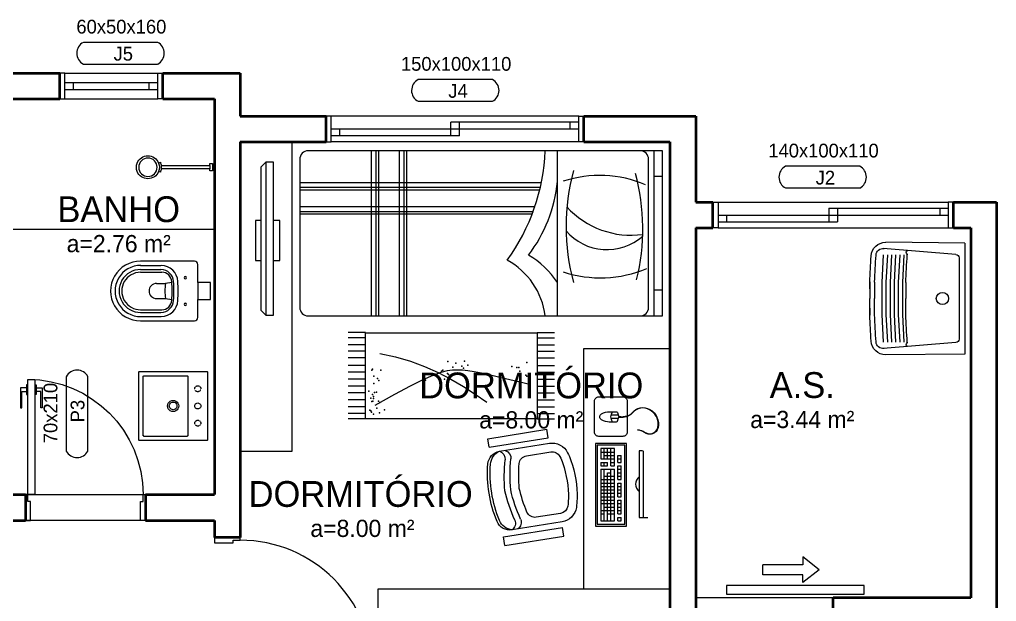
# Model space of a CAD drawing. Header units: millimetres. Extents: x 13204 to 24802, y 21209 to 40694.
# Drawn here: x 24203 to 24771, y 36939 to 37277 of the extents above; entities that cross this region are included whole.
import ezdxf
from ezdxf.enums import TextEntityAlignment as Align

# ---------------------------------------------------------------- set-up
doc = ezdxf.new("R2010")
doc.units = ezdxf.units.MM
doc.linetypes.add('CACHE', pattern=[0.24, 0.12, -0.12])
doc.linetypes.add('CONTINU', pattern=[0])
for name, color, linetype, lineweight in [('ESPECARQ', 2, 'Continuous', 20), ('ESQUADRIA', 2, 'Continuous', 20), ('Esquadrias', 2, 'Continuous', 20), ('Hachura', 8, 'Continuous', 0), ('Layout', 6, 'Continuous', 15), ('Louças', 150, 'Continuous', 15), ('MOBILIÁRIO', 6, 'Continuous', 13), ('Moveis', 6, 'Continuous', 13), ('Paredes', 1, 'Continuous', 40), ('PISO', 5, 'Continuous', 5), ('TEXTO', 4, 'Continuous', 5)]:
    doc.layers.add(name, color=color, linetype=linetype, lineweight=lineweight)
doc.styles.add('LANA', font='stylu.ttf')
doc.styles.add('REGUA60', font='cityb___.ttf', dxfattribs={"width": 1.4})

# ---------------------------------------------------------------- blocks, each defined once
blk = doc.blocks.new('7113117_p')
at = {"layer": 'Louças'}
blk.add_lwpolyline([(172.9, -144, 0.467984), (153.2, -124.3), (50, -124.3), (50, -50.4), (-50.4, -50.4), (-50.4, -124.3), (-153.6, -124.3, 0.441665), (-173.3, -144), (-173.3, -457.4, 1.008711), (172.9, -457.4)], format="xyb", close=True, dxfattribs=at)
at = {"layer": 'Louças', "linetype": 'CONTINU'}
blk.add_lwpolyline([(-50.4, -124.3), (50, -124.3)], dxfattribs=at)
at = {"layer": 'Louças', "color": 8, "linetype": 'CONTINU'}
for points in [[(-77.7, -190.6, 1), (-77.7, -204.4)], [(-77.7, -204.4, 1), (-77.7, -190.6)], [(77.7, -190.6, 1), (77.7, -204.4)], [(77.7, -204.4, 1), (77.7, -190.6)], [(-55.5, -240.3, 0.40075), (-148.8, -338.1)], [(-55, -265.2, 0.398103), (-124.8, -338.9)], [(-53.8, -275.4, 0.398153), (-109.4, -334.2)], [(55.1, -240.3, 0.027466), (-55.5, -240.3)], [(54.7, -265.2, 0.027933), (-55, -265.2)], [(53.4, -275.4, 0.02758), (-53.8, -275.4)], [(109, -334.2, 0.398153), (53.4, -275.4)], [(124.4, -338.9, 0.398024), (54.7, -265.2)], [(148.4, -338.1, 0.400736), (55.1, -240.3)], [(-43.9, -311.9, 0.088949), (43.5, -312)], [(-43.9, -364.6, 0.417873), (0, -408.2)], [(0, -408.2, 0.414762), (43.5, -364.6)], [(-148.8, -456.1, 1.005641), (148.4, -456.1)], [(-124.8, -457.4, 1.001107), (124.4, -457.1)], [(-109.4, -457.4, 1.001183), (109, -457.1)]]:
    blk.add_lwpolyline(points, format="xyb", dxfattribs=at)
for points in [[(-48.9, -275.2), (-43.9, -311.9)], [(43.5, -312), (48.5, -275.2)], [(-148.8, -458.5), (-148.8, -339)], [(-124.8, -457.4), (-124.8, -338.9)], [(-109.4, -457.4), (-109.4, -334.2)], [(-43.9, -364.6), (-43.9, -311.9)], [(43.5, -364.6), (43.5, -312)], [(109, -457.1), (109, -334.2)], [(124.4, -457.1), (124.4, -338.9)], [(148.4, -458.5), (148.4, -339)]]:
    blk.add_lwpolyline(points, dxfattribs=at)
blk = doc.blocks.new('Chu002')
at = {"layer": 'Louças'}
blk.add_line((-15, 23.1), (15, 23.1), dxfattribs=at)
blk.add_lwpolyline([(36.5, 657.1, 0.189243), (-36.5, 657.1, 0.681742), (-36.5, 470.9), (-43.2, 455.2, 0.063779), (-15, 447.8), (-15, 23.1), (-32, 23.1), (-32, 0), (32, 0), (32, 23.1), (15, 23.1), (15, 447.9, 0.063667), (43.1, 455.4), (36.5, 470.9, 0.681742)], format="xyb", close=True, dxfattribs=at)
blk.add_circle((0, 564), 80, dxfattribs=at)
for centre, radius, start, end in [((0, 564), 100, 248.5678, 291.4322), ((-0.3, 561.7), 114.8, 262.63886, 277.65289)]:
    blk.add_arc(centre, radius, start, end, dxfattribs=at)
blk = doc.blocks.new('7408317_p')
at = {"layer": 'Louças'}
blk.add_lwpolyline([(200, 198.7), (198.2, 200.5), (-198.3, 200.5), (-200, 198.7), (-200, -197.7), (-198.3, -199.5), (198.2, -199.5), (200, -197.7)], close=True, dxfattribs=at)
at = {"layer": 'Louças', "linetype": 'CACHE'}
for points in [[(-100, 161.5, 1.00004), (-100, 126.5)], [(-100, 126.5, 1.000058), (-100, 161.5)], [(100, 161.5, 1.000022), (100, 126.5)], [(100, 126.5, 1.000056), (100, 161.5)]]:
    blk.add_lwpolyline(points, format="xyb", dxfattribs=at)
at = {"layer": 'Louças', "linetype": 'CONTINU'}
for points in [[(0, 161.5, 1.00026), (0, 126.5)], [(0, 126.5, 1.000277), (0, 161.5)], [(-170.3, 87.5, 0.414587), (-175.3, 82.5)], [(175.4, 82.5, 0.414612), (170.4, 87.5)], [(0, 33, 1.000349), (0, -32)], [(0, 22.7, 1.000759), (0, -21.8)], [(0, -32, 1.000654), (0, 33)], [(0, -21.8, 1.000698), (0, 22.7)], [(-173.6, -173, -0.197042), (-175, -169.5)], [(-175, -169.5, 0.414578), (-170, -174.5)], [(170.6, -174.5, 0.413833), (175, -170.1)], [(-170, -174.5, -0.19704), (-173.6, -173)]]:
    blk.add_lwpolyline(points, format="xyb", dxfattribs=at)
for points in [[(-175, -169.5), (-175.3, 82.5)], [(-170.3, 87.5), (170.4, 87.5)], [(175, -170.1), (175.4, 82.5)], [(-170, -174.5), (170.6, -174.5)]]:
    blk.add_lwpolyline(points, dxfattribs=at)
blk = doc.blocks.new('T560655_t')
at = {"layer": 'Louças'}
for p, q in [((0, 322.5), (460.2, 326.7)), ((0, 322.5), (0, -322.5)), ((553.4, 96.5), (553.4, 0)), ((553.4, 56), (553.4, 96.5)), ((553.4, -96.4), (553.4, 0)), ((553.4, -56), (553.4, -96.4)), ((0, -322.5), (460.2, -326.7))]:
    blk.add_line(p, q, dxfattribs=at)
at = {"layer": 'Louças', "color": 8}
for p, q in [((53.2, 256.3), (475.7, 290.7)), ((34.5, 236.1), (34.5, -236.1)), ((343.9, 92.4), (343.9, 0)), ((525.2, 95.9), (525.2, 0)), ((343.9, -92.3), (343.9, 0)), ((525.2, -96.4), (525.2, 0)), ((53.2, -256.3), (475.7, -290.7))]:
    blk.add_line(p, q, dxfattribs=at)
for points in [[(353.3, -253.6), (361.7, -92.7), (361.7, 0), (361.7, 92.7), (353.3, 253.7)], [(377.3, -253.6), (385.7, -92.7), (385.7, 0), (385.7, 92.7), (377.3, 253.7)], [(401.3, -253.6), (409.7, -92.7), (409.7, 0), (409.7, 92.7), (401.3, 253.7)], [(425.3, -253.6), (433.7, -92.7), (433.7, 0), (433.7, 92.7), (425.3, 253.7)], [(449.3, -253.6), (457.7, -92.7), (457.7, 0), (457.7, 92.7), (449.3, 253.7)], [(473.3, -253.6), (481.7, -92.7), (481.7, 0), (481.7, 92.7), (473.3, 253.7)]]:
    blk.add_lwpolyline(points, dxfattribs=at)
at = {"layer": 'Louças'}
for centre, radius, start, end in [((461, 241.8), 84.9, 3.55, 90.5256), ((-5964.4, -156.8), 6522.7, 2.22556, 3.55002), ((-5964.4, 156.9), 6522.7, 356.44998, 357.77444), ((461, -241.8), 84.9, 269.4744, 356.45)]:
    blk.add_arc(centre, radius, start, end, dxfattribs=at)
at = {"layer": 'Louças', "color": 8}
for centre, radius, start, end in [((476.6, 250), 40.7, 3.6105, 98.0978), ((54.8, 236.1), 20.3, 94.6512, 180), ((330.5, 268.3), 11.6, 299.2802, 69.7798), ((340.2, 255.2), 4.97, 143.622, 196.6341), ((-5964.4, -156.8), 6313.2, 2.2622, 3.72935), ((-5964.4, -156.8), 6494.5, 2.23039, 3.61416), ((131, 0), 35.4, 0, 180), ((131, 0), 35.4, 180, 0), ((-5964.4, 156.9), 6313.2, 356.27065, 357.7378), ((-5964.4, 156.9), 6494.5, 356.38584, 357.77444), ((54.8, -236.1), 20.3, 180, 265.3488), ((330.5, -268.3), 11.6, 290.2202, 60.7198), ((340.2, -255.2), 4.97, 163.3659, 216.378), ((476.6, -250), 40.7, 261.9022, 356.3895)]:
    blk.add_arc(centre, radius, start, end, dxfattribs=at)
blk = doc.blocks.new('Setaxr01')
at = {"layer": 'PISO'}
for p, q in [((1962.5, 0), (1387.5, 450)), ((1387.5, 450), (1387.5, 175)), ((1387.5, 175), (0, 175)), ((0, 175), (0, -175)), ((1962.5, 0), (1387.5, -450)), ((1387.5, -175), (0, -175)), ((1387.5, -450), (1387.5, -175))]:
    blk.add_line(p, q, dxfattribs=at)
blk = doc.blocks.new('*U17', base_point=(47919.74, 3501.54))
at = {"layer": 'Esquadrias'}
for p, q in [((47782.74, 3501.54), (47779.74, 3501.54)), ((47782.74, 3486.54), (47782.74, 3501.54)), ((47916.74, 3501.54), (47919.74, 3501.54)), ((47916.74, 3486.54), (47916.74, 3501.54)), ((47916.74, 3498.04), (47847.24, 3498.04)), ((47847.24, 3490.04), (47847.24, 3498.04)), ((47852.24, 3490.04), (47852.24, 3498.04)), ((47911.74, 3494.04), (47911.74, 3498.04)), ((47916.74, 3494.04), (47782.74, 3494.04)), ((47852.24, 3490.04), (47782.74, 3490.04)), ((47787.74, 3490.04), (47787.74, 3494.04)), ((47779.74, 3486.54), (47782.74, 3486.54)), ((47919.74, 3486.54), (47916.74, 3486.54))]:
    blk.add_line(p, q, dxfattribs=at)
at = {"layer": 'Esquadrias', "color": 0}
for p, q in [((47916.74, 3501.54), (47782.74, 3501.54)), ((47916.74, 3486.54), (47782.74, 3486.54))]:
    blk.add_line(p, q, dxfattribs=at)
blk = doc.blocks.new('*U13', base_point=(47994.74, 3576.54))
at = {"layer": 'Esquadrias'}
for p, q in [((47847.74, 3576.54), (47844.74, 3576.54)), ((47847.74, 3561.54), (47847.74, 3576.54)), ((47991.74, 3576.54), (47994.74, 3576.54)), ((47991.74, 3561.54), (47991.74, 3576.54)), ((47991.74, 3573.04), (47917.24, 3573.04)), ((47917.24, 3565.04), (47917.24, 3573.04)), ((47922.24, 3565.04), (47922.24, 3573.04)), ((47986.74, 3569.04), (47986.74, 3573.04)), ((47991.74, 3569.04), (47847.74, 3569.04)), ((47922.24, 3565.04), (47847.74, 3565.04)), ((47852.74, 3565.04), (47852.74, 3569.04)), ((47844.74, 3561.54), (47847.74, 3561.54)), ((47994.74, 3561.54), (47991.74, 3561.54))]:
    blk.add_line(p, q, dxfattribs=at)
at = {"layer": 'Esquadrias', "color": 0}
for p, q in [((47991.74, 3576.54), (47847.74, 3576.54)), ((47991.74, 3561.54), (47847.74, 3561.54))]:
    blk.add_line(p, q, dxfattribs=at)
blk = doc.blocks.new('*U15', base_point=(48019.74, 3881.54))
at = {"layer": 'Esquadrias'}
for p, q in [((47962.74, 3881.54), (47959.74, 3881.54)), ((47962.74, 3866.54), (47962.74, 3881.54)), ((48016.74, 3881.54), (48019.74, 3881.54)), ((48016.74, 3866.54), (48016.74, 3881.54)), ((48016.74, 3876.04), (47962.74, 3876.04)), ((48016.74, 3872.04), (47962.74, 3872.04)), ((47967.74, 3872.04), (47967.74, 3876.04)), ((48011.74, 3872.04), (48011.74, 3876.04)), ((47959.74, 3866.54), (47962.74, 3866.54)), ((48019.74, 3866.54), (48016.74, 3866.54))]:
    blk.add_line(p, q, dxfattribs=at)
at = {"layer": 'Esquadrias', "color": 0}
for p, q in [((48016.74, 3881.54), (47962.74, 3881.54)), ((48016.74, 3866.54), (47962.74, 3866.54))]:
    blk.add_line(p, q, dxfattribs=at)
blk = doc.blocks.new('*U8', base_point=(47684.74, 3776.54))
at = {"layer": 'Esquadrias'}
for p, q in [((47678.49, 3848.54), (47674.99, 3848.54)), ((47674.99, 3848.54), (47674.99, 3837.04)), ((47679.24, 3850.29), (47678.49, 3850.29)), ((47678.49, 3850.29), (47678.49, 3844.79)), ((47683.24, 3853.54), (47679.24, 3853.54)), ((47679.24, 3853.54), (47679.24, 3776.54)), ((47683.24, 3776.54), (47683.24, 3853.54)), ((47683.24, 3850.29), (47683.99, 3850.29)), ((47683.99, 3850.29), (47683.99, 3844.79)), ((47683.99, 3848.54), (47687.49, 3848.54)), ((47687.49, 3848.54), (47687.49, 3837.04)), ((47675.74, 3837.04), (47675.74, 3846.54)), ((47675.74, 3846.54), (47678.49, 3846.54)), ((47678.49, 3844.79), (47679.24, 3844.79)), ((47683.99, 3844.79), (47683.24, 3844.79)), ((47686.74, 3846.54), (47683.99, 3846.54)), ((47686.74, 3837.04), (47686.74, 3846.54)), ((47674.99, 3837.04), (47675.74, 3837.04)), ((47687.49, 3837.04), (47686.74, 3837.04)), ((47606.24, 3776.54), (47604.74, 3776.54)), ((47606.24, 3772.54), (47606.24, 3776.54)), ((47679.24, 3776.54), (47683.24, 3776.54)), ((47683.24, 3776.54), (47684.74, 3776.54)), ((47683.24, 3772.54), (47683.24, 3776.54)), ((47607.74, 3772.54), (47606.24, 3772.54)), ((47607.74, 3761.54), (47607.74, 3772.54)), ((47681.74, 3761.54), (47681.74, 3772.54)), ((47681.74, 3772.54), (47683.24, 3772.54)), ((47604.74, 3761.54), (47607.74, 3761.54)), ((47684.74, 3761.54), (47681.74, 3761.54))]:
    blk.add_line(p, q, dxfattribs=at)
at = {"layer": 'Esquadrias', "color": 0}
blk.add_arc((47683.24, 3776.54), 77, 90, 180, dxfattribs=at)
blk = doc.blocks.new('*U14', base_point=(47789.74, 3901.54))
at = {"layer": 'Esquadrias'}
for p, q in [((47788.24, 3968.54), (47784.24, 3968.54)), ((47784.24, 3968.54), (47784.24, 3901.54)), ((47788.24, 3901.54), (47788.24, 3968.54)), ((47783.49, 3963.54), (47779.99, 3963.54)), ((47779.99, 3963.54), (47779.99, 3952.04)), ((47784.24, 3965.29), (47783.49, 3965.29)), ((47783.49, 3965.29), (47783.49, 3959.79)), ((47788.24, 3965.29), (47788.99, 3965.29)), ((47788.99, 3965.29), (47788.99, 3959.79)), ((47788.99, 3963.54), (47792.49, 3963.54)), ((47792.49, 3963.54), (47792.49, 3952.04)), ((47780.74, 3952.04), (47780.74, 3961.54)), ((47780.74, 3961.54), (47783.49, 3961.54)), ((47783.49, 3959.79), (47784.24, 3959.79)), ((47788.99, 3959.79), (47788.24, 3959.79)), ((47791.74, 3961.54), (47788.99, 3961.54)), ((47791.74, 3952.04), (47791.74, 3961.54)), ((47779.99, 3952.04), (47780.74, 3952.04)), ((47792.49, 3952.04), (47791.74, 3952.04)), ((47721.24, 3901.54), (47719.74, 3901.54)), ((47721.24, 3897.54), (47721.24, 3901.54)), ((47784.24, 3901.54), (47788.24, 3901.54)), ((47788.24, 3901.54), (47789.74, 3901.54)), ((47788.24, 3897.54), (47788.24, 3901.54)), ((47722.74, 3897.54), (47721.24, 3897.54)), ((47722.74, 3886.54), (47722.74, 3897.54)), ((47786.74, 3886.54), (47786.74, 3897.54)), ((47786.74, 3897.54), (47788.24, 3897.54)), ((47719.74, 3886.54), (47722.74, 3886.54)), ((47789.74, 3886.54), (47786.74, 3886.54))]:
    blk.add_line(p, q, dxfattribs=at)
at = {"layer": 'Esquadrias', "color": 0}
blk.add_arc((47788.24, 3901.54), 67, 90, 180, dxfattribs=at)
blk = doc.blocks.new('*U43', base_point=(58680.81, 6338.31))
blk = doc.blocks.new('*U52', base_point=(58740.14, 6545.72))
blk = doc.blocks.new('*U39', base_point=(58681.03, 6989.5))
blk = doc.blocks.new('INDESQ2')
at = {"color": 0, "linetype": 'ByBlock'}
for p, q in [((4.32, 2.96), (-4.32, 2.96)), ((-4.32, 0.44), (4.32, 0.44))]:
    blk.add_line(p, q, dxfattribs=at)
at = {"color": 0}
for centre, start, end in [((-3.67, 1.7), 117.3654, 242.6346), ((3.67, 1.7), 297.3654, 62.6346)]:
    blk.add_arc(centre, 1.42, start, end, dxfattribs=at)
at = {"style": 'REGUA60', "width": 1.4, "flags": 9}
blk.add_attdef('LOCAL', text='', height=1.5, dxfattribs=at).set_placement((-0.08, -4.35), align=Align.CENTER)
at = {"layer": 'ESPECARQ', "color": 0, "style": 'REGUA60'}
for tag, width, p in [('COD', 1.1, (-0.08, 0.95)), ('DIM', 1.4, (-0.08, -2.17))]:
    blk.add_attdef(tag, text='', height=1.5, dxfattribs=dict(at, width=width)).set_placement(p, align=Align.CENTER)
blk = doc.blocks.new('*U41', base_point=(58685.69, 6744.08))
blk = doc.blocks.new('Conj096x203_t')
at = {"layer": 'MOBILIÁRIO', "color": 8}
for p, q in [((111.8, 755.2), (111.8, 2110)), ((125.8, 750.1), (125.8, 2110)), ((153.7, 740.5), (153.7, 2110)), ((251.7, 712.8), (251.7, 2110)), ((265.7, 709.5), (265.7, 2110)), ((293.6, 703.6), (293.6, 2110)), ((480, 1694.3), (-480, 1694.3)), ((480, 1666.4), (-480, 1666.4)), ((480, 1652.4), (-480, 1652.4)), ((480, 1531.2), (-480, 1531.2)), ((480, 1503.3), (-480, 1503.3)), ((480, 1489.3), (-480, 1489.3)), ((-480, 610), (480, 610)), ((-430, 80), (430, 80)), ((480, 50), (-480, 50)), ((-330, 0), (-330, 50)), ((330, 0), (330, 50))]:
    blk.add_line(p, q, dxfattribs=at)
at = {"layer": 'MOBILIÁRIO', "linetype": 'Continuous', "lineweight": 0, "flags": 128}
blk.add_lwpolyline([(480, 2060, 0.414214), (430, 2110), (-430, 2110, 0.414214), (-480, 2060), (-480, 0), (480, 0)], format="xyb", close=True, dxfattribs=at)
at = {"layer": 'MOBILIÁRIO', "color": 8}
for centre, radius, start, end in [((-534.7, 1110.4), 432.1, 277.2698, 331.2485), ((528.3, 1844.2), 1164, 233.9983, 267.6195), ((-570.1, 1039), 514.3, 303.4897, 329.6863), ((376.9, 1424.9), 818.4, 232.0742, 264.715), ((427.9, 360.2), 686.6, 161.5663, 203.1347), ((-347.7, 364.2), 684.2, 337.0665, 18.1126), ((38.4, -677.8), 1238.2, 74.7115, 105.1887), ((221.2, 321.5), 315.8, 130.8818, 221.0054), ((492.5, 182.7), 503.3, 132.2899, 187.8553), ((-430, 130), 50, 180, 270), ((26, 1351.8), 1238.2, 256.1366, 285.1101), ((430, 130), 50, 270, 0)]:
    blk.add_arc(centre, radius, start, end, dxfattribs=at)
blk = doc.blocks.new('P10350')
at = {"layer": 'MOBILIÁRIO'}
for p, q in [((-0.18, 0.3094), (-0.18, 0.1669)), ((0.18, 0.1669), (0.18, 0.3094))]:
    blk.add_line(p, q, dxfattribs=at)
blk.add_lwpolyline([(-0.1685, 0.5372, 0.34754), (-0.23, 0.4594), (-0.23, 0.1669, 0.32794), (-0.1599, 0.0715, 0.036168), (-0.112, 0.0602, 0.091436), (0.112, 0.0602, 0.036168), (0.1599, 0.0715, 0.32794), (0.23, 0.1669), (0.23, 0.4594, 0.34754), (0.1685, 0.5372, 0.116963)], format="xyb", close=True, dxfattribs=at)
blk.add_lwpolyline([(0.23, 0.4594, 0.272556), (0.165, 0.5226, 0.116963), (-0.165, 0.5226, 0.272556), (-0.23, 0.4594)], format="xyb", dxfattribs=at)
for centre, radius, start, end in [((-0.1869, 0.4816), 0.0484, 207.2712, 282.9648), ((0.058, -0.4135), 0.8796, 93.7812, 105.4333), ((-0.058, -0.4135), 0.8796, 74.5667, 86.2188), ((0.1869, 0.4816), 0.0484, 257.0352, 332.7288), ((-0.1869, 0.4479), 0.0484, 207.2712, 282.9648), ((0.058, -0.4472), 0.8796, 93.7812, 105.4333), ((-0.058, -0.4472), 0.8796, 74.5667, 86.2188), ((0.1869, 0.4479), 0.0484, 257.0352, 332.7288), ((-0.13, 0.3094), 0.05, 103.9549, 180), ((0.058, -0.4472), 0.8296, 94.0095, 103.9549), ((-0.058, -0.4472), 0.8296, 76.0451, 85.9905), ((0.13, 0.3094), 0.05, 0, 76.0451), ((-0.13, 0.1669), 0.05, 180, 252.6255), ((-0.0583, 0.396), 0.29, 252.6255, 261.0259), ((0.0583, 0.396), 0.29, 278.9741, 287.3745), ((0.13, 0.1669), 0.05, 287.3745, 360), ((0, 0.6678), 0.5678, 259.4903, 280.5097)]:
    blk.add_arc(centre, radius, start, end, dxfattribs=at)
blk = doc.blocks.new('Mouse')
at = {"layer": 'Hachura', "color": 0}
for p, q in [((-31.3, 126), (-31.3, 85.5)), ((-25.8, 133.7), (-8, 139.8)), ((-11.3, 138.7), (-11.3, 96.9)), ((-4.3, 140.7), (-4.2, 142.3)), ((-4.2, 142.3), (-2.6, 142.5)), ((-4.1, 143.3), (-4, 145.3)), ((-4.1, 143.3), (-2.8, 143.5)), ((-4, 145.3), (-2.3, 145.5)), ((-3.9, 146.3), (-3.7, 149)), ((-3.9, 146.3), (-2.5, 146.5)), ((-3.7, 149), (-2.2, 149.1)), ((-3.6, 150), (-3.4, 152.7)), ((-3.6, 150), (-2.3, 150.1)), ((-3.4, 152.7), (-1.9, 152.8)), ((-3.3, 153.7), (-3.2, 154.4)), ((-3.3, 153.7), (-2.1, 153.8)), ((-2.4, 154.4), (-3.2, 154.4)), ((-2.4, 154.4), (-2.5, 166.2)), ((-0.4, 154.4), (-2.4, 154.4)), ((0.6, 151.5), (-0.7, 151.6)), ((0.5, 152.5), (-0.6, 152.6)), ((-0.4, 154.4), (-0.5, 166.2)), ((0.4, 154.4), (-0.4, 154.4)), ((1, 147.5), (-0.3, 147.6)), ((0.9, 148.5), (-0.2, 148.6)), ((1.3, 144.4), (-0.1, 144.5)), ((1.2, 145.4), (0.1, 145.5)), ((0.5, 152.5), (0.4, 154.4)), ((0.9, 148.5), (0.6, 151.5)), ((1.2, 145.4), (1, 147.5)), ((1.7, 140.7), (1.3, 144.4)), ((23.2, 133.7), (5.3, 139.8)), ((8.7, 138.7), (8.7, 96.9)), ((28.7, 85.5), (28.7, 126))]:
    blk.add_line(p, q, dxfattribs=at)
at = {"layer": 'Hachura'}
blk.add_lwpolyline([(115, 165, 0.414214), (90, 190), (3.1, 190, -0.128199), (22.4, 219.4, 0.177485), (51, 266.7, 0.180122), (41.8, 321.9, 0.326018), (-65, 370.7, 0.526166), (-91.8, 290.5, -0.121014), (-77.7, 251.3), (-76, 253.9, 0.114167), (-90.1, 291.7, -0.635198), (-48.6, 370.7, -0.280943), (40.1, 320.9, -0.177553), (49.1, 267.8, -0.180278), (21.1, 221, 0.130799), (1, 190), (-90, 190, 0.414214), (-115, 165), (-115, 25, 0.414214), (-90, 0), (90, 0, 0.414214), (115, 25)], format="xyb", close=True, dxfattribs=at)
at = {"layer": 'Hachura', "color": 0}
for centre, radius, start, end in [((69.2, 167.7), 71.7, 161.9133, 181.2098), ((69.2, 167.7), 69.7, 161.9133, 181.2209), ((69.2, 167.7), 69.7, 161.3758, 161.9133), ((-23.2, 126), 8.17, 109.0136, 180), ((-1.3, 120.6), 20.4, 70.9864, 109.0136), ((-2.7, 143), 0.506, 287.6968, 91.2518), ((-2.5, 146), 0.506, 287.6968, 91.2518), ((-2.3, 149.6), 0.506, 287.6968, 91.2518), ((-2.1, 153.3), 0.506, 287.6968, 91.2518), ((-0.6, 152.1), 0.506, 89.6119, 253.1669), ((-0.2, 148), 0.506, 89.6119, 253.1669), ((0, 145), 0.506, 89.6119, 253.1669), ((20.5, 126), 8.17, 0, 70.9864), ((-1.3, 146.9), 50.9, 233.9012, 306.0988), ((58.2, 86.5), 89.5, 179.3488, 210.5744), ((-60.9, 86.5), 89.5, 329.4256, 0.6512), ((-1.3, 51.4), 20.4, 210.5744, 329.4256)]:
    blk.add_arc(centre, radius, start, end, dxfattribs=at)
blk = doc.blocks.new('A$C54701999')
at = {"layer": 'MOBILIÁRIO', "color": 8}
for p, q in [((3.64, 45.84), (6.64, 48.84)), ((3.64, 45.84), (3.64, -48.16)), ((3.64, -48.16), (6.64, -51.16))]:
    blk.add_line(p, q, dxfattribs=at)
for points in [[(6.64, 48.84), (11.64, 48.84), (11.64, -51.16), (6.64, -51.16), (6.64, 48.84)], [(3.64, -13.08), (0, -13.08), (0, 13.08), (3.64, 13.08)], [(11.64, 13.08), (15.89, 13.08), (15.89, -13.08), (11.64, -13.08)]]:
    blk.add_lwpolyline(points, dxfattribs=at)
blk = doc.blocks.new('Tapete3')
at = {"layer": 'Hachura'}
for p, q in [((-500, 250.2), (-600, 250.2)), ((500, 250.2), (600, 250.2)), ((-500, 219.9), (-600, 219.9)), ((-500, 179.9), (-600, 179.9)), ((500, 219.9), (600, 219.9)), ((500, 179.9), (600, 179.9)), ((-500, 143), (-600, 143)), ((500, 143), (600, 143)), ((-500, 103), (-600, 103)), ((-500, 59.5), (-600, 59.5)), ((500, 103), (600, 103)), ((500, 59.5), (600, 59.5)), ((-500, 19.5), (-600, 19.5)), ((500, 19.5), (600, 19.5)), ((-500, -20.5), (-600, -20.5)), ((500, -20.5), (600, -20.5)), ((-500, -60.5), (-600, -60.5)), ((-500, -100.5), (-600, -100.5)), ((500, -60.5), (600, -60.5)), ((500, -100.5), (600, -100.5)), ((-500, -140.5), (-600, -140.5)), ((500, -140.5), (600, -140.5)), ((-500, -180.5), (-600, -180.5)), ((-500, -220.5), (-600, -220.5)), ((500, -180.5), (600, -180.5)), ((500, -220.5), (600, -220.5)), ((-500, -250.2), (-600, -250.2)), ((500, -250.2), (600, -250.2))]:
    blk.add_line(p, q, dxfattribs=at)
blk.add_lwpolyline([(500, 249.8), (-500, 249.8), (-500, -250.2), (500, -250.2)], close=True, dxfattribs=at)
for points in [[(415.7, 128.4), (324.4, 109.7), (237.8, 84.7), (155.5, 54.1), (77.1, 18.8), (2.1, -20.4), (-70, -62.9), (-139.5, -107.7), (-207, -154.1)], [(-457.2, -52.2), (-366.2, -30.2), (-290.2, -12.1), (-227.3, 2.3), (-175.3, 13.6), (-132.2, 21.8), (-95.9, 27.5), (-64.3, 30.9), (-35.3, 32.3), (-6.7, 31.7), (24.6, 27.6), (61.6, 18.2), (107.6, 1.5), (165.8, -24.2), (239.3, -60.9), (331.2, -110.4), (444.8, -174.5)]]:
    blk.add_lwpolyline(points, dxfattribs=at)
for p in [(-439.8, 76), (-96.4, 61.4), (-76, 84.7), (-26.6, 73.1), (20, 81.8), (-434, 3.2), (-399, 26.5), (-393.2, 46.9), (-381.6, 46.9), (-352.5, 52.7), (-70.2, 44), (-61.5, 55.6), (-23.7, 11.9), (-9.1, 49.8), (17.1, 6.1), (22.9, 11.9), (49.1, 32.3), (57.8, 26.5), (409.9, 32.3), (459.4, 38.1), (462.3, 32.3), (-454.3, -11.4), (-439.8, -2.6), (8.3, -11.4), (40.3, -20.1), (150.9, -26), (421.5, -28.9), (430.3, -17.2), (450.6, -2.6), (450.6, -46.3), (436.1, -95.9), (447.7, -98.8), (459.4, -110.4), (479.7, -90), (415.7, -157), (424.5, -148.3), (453.6, -122.1), (453.6, -133.7), (456.5, -148.3), (462.3, -151.2), (468.1, -130.8), (389.5, -197.8), (418.6, -215.3), (433.2, -189.1), (453.6, -224), (465.2, -212.4), (468.1, -203.6), (473.9, -200.7), (473.9, -200.7)]:
    blk.add_point(p, dxfattribs=at)

msp = doc.modelspace()

# ---------------------------------------------------------------- linework, layer by layer
at = {"layer": 'ESQUADRIA'}
msp.add_lwpolyline([(24614.05, 36948.04), (24614.05, 36943.04), (24694.05, 36943.04), (24694.05, 36948.04), (24614.05, 36948.04)], dxfattribs=at)
at = {"layer": 'Louças'}
msp.add_line((24196.07, 37155.27), (24316.07, 37155.27), dxfattribs=at)
at = {"layer": 'MOBILIÁRIO'}
for p, q in [((24361.07, 37205.87), (24361.07, 37025.87)), ((24531.07, 36945.87), (24531.07, 37085.87)), ((24531.07, 37085.87), (24581.07, 37085.87)), ((24475.15, 37033.36), (24509.42, 37038.85)), ((24510.22, 37033.88), (24509.42, 37038.85)), ((24475.94, 37028.4), (24475.15, 37033.36)), ((24475.94, 37028.4), (24510.22, 37033.88)), ((24361.07, 37025.87), (24331.07, 37025.87)), ((24484.28, 36976.24), (24518.56, 36981.72)), ((24519.35, 36976.75), (24518.56, 36981.72)), ((24519.35, 36976.75), (24518.56, 36981.72)), ((24485.08, 36971.27), (24484.28, 36976.24)), ((24485.08, 36971.27), (24519.35, 36976.75)), ((24581.07, 36945.87), (24411.07, 36945.87)), ((24411.07, 36945.87), (24411.07, 36885.87))]:
    msp.add_line(p, q, dxfattribs=at)
at = {"layer": 'MOBILIÁRIO', "color": 8}
for p, q in [((24555.8, 37030.62), (24537.8, 37030.62)), ((24537.8, 37030.62), (24537.8, 36982.62)), ((24555.8, 36982.62), (24555.8, 37030.62)), ((24554.8, 37029.62), (24538.8, 37029.62)), ((24538.8, 37029.62), (24538.8, 36983.62)), ((24548.8, 37027.62), (24540.8, 37027.62)), ((24540.8, 37027.62), (24540.8, 37021.62)), ((24540.8, 37025.62), (24548.8, 37025.62)), ((24542.8, 37021.62), (24542.8, 37027.62)), ((24544.8, 37021.62), (24544.8, 37027.62)), ((24546.8, 37017.62), (24546.8, 37027.62)), ((24548.8, 37017.62), (24548.8, 37027.62)), ((24554.8, 36983.62), (24554.8, 37029.62)), ((24565.2, 37026.32), (24563.2, 37026.32)), ((24563.2, 37026.32), (24563.2, 36987.59)), ((24565.7, 36987.59), (24565.7, 37026.32)), ((24540.8, 37021.62), (24548.8, 37021.62)), ((24540.8, 37019.62), (24540.8, 37017.62)), ((24540.8, 37019.62), (24544.8, 37019.62)), ((24542.8, 37023.62), (24548.8, 37023.62)), ((24542.8, 37017.62), (24542.8, 37019.62)), ((24544.8, 37017.62), (24544.8, 37019.62)), ((24546.8, 37019.62), (24548.8, 37019.62)), ((24550.8, 37019.62), (24550.8, 37023.62)), ((24550.8, 37023.62), (24552.8, 37023.62)), ((24550.8, 37021.62), (24552.8, 37021.62)), ((24550.8, 37019.62), (24552.8, 37019.62)), ((24552.8, 37019.62), (24552.8, 37023.62)), ((24540.8, 37017.62), (24544.8, 37017.62)), ((24540.8, 37015.62), (24540.8, 36985.62)), ((24540.8, 37015.62), (24548.8, 37015.62)), ((24542.8, 36985.62), (24542.8, 37015.62)), ((24544.8, 36985.62), (24544.8, 37013.62)), ((24544.8, 37013.62), (24546.8, 37013.62)), ((24546.8, 37017.62), (24548.8, 37017.62)), ((24546.8, 36985.62), (24546.8, 37015.62)), ((24548.8, 36985.62), (24548.8, 37015.62)), ((24550.8, 37009.62), (24550.8, 37017.62)), ((24550.8, 37017.62), (24552.8, 37017.62)), ((24550.8, 37015.62), (24552.8, 37015.62)), ((24550.8, 37013.62), (24552.8, 37013.62)), ((24552.8, 37009.62), (24552.8, 37017.62)), ((24540.8, 37009.62), (24548.8, 37009.62)), ((24540.8, 37007.62), (24548.8, 37007.62)), ((24542.8, 37011.62), (24548.8, 37011.62)), ((24550.8, 37011.62), (24552.8, 37011.62)), ((24550.8, 37009.62), (24552.8, 37009.62)), ((24550.8, 36999.62), (24550.8, 37007.62)), ((24550.8, 37007.62), (24552.8, 37007.62)), ((24552.8, 36999.62), (24552.8, 37007.62)), ((24540.8, 37005.62), (24548.8, 37005.62)), ((24540.8, 37003.62), (24548.8, 37003.62)), ((24540.8, 37001.62), (24548.8, 37001.62)), ((24550.8, 37005.62), (24552.8, 37005.62)), ((24550.8, 37003.62), (24552.8, 37003.62)), ((24550.8, 37001.62), (24552.8, 37001.62)), ((24540.8, 36999.62), (24548.8, 36999.62)), ((24540.8, 36997.62), (24548.8, 36997.62)), ((24550.8, 36999.62), (24552.8, 36999.62)), ((24550.8, 36989.62), (24550.8, 36997.62)), ((24550.8, 36997.62), (24552.8, 36997.62)), ((24552.8, 36989.62), (24552.8, 36997.62)), ((24540.8, 36995.62), (24548.8, 36995.62)), ((24540.8, 36991.62), (24548.8, 36991.62)), ((24542.8, 36993.62), (24548.8, 36993.62)), ((24550.8, 36995.62), (24552.8, 36995.62)), ((24550.8, 36993.62), (24552.8, 36993.62)), ((24550.8, 36991.62), (24552.8, 36991.62)), ((24540.8, 36989.62), (24542.8, 36989.62)), ((24540.8, 36985.62), (24548.8, 36985.62)), ((24544.8, 36989.62), (24548.8, 36989.62)), ((24550.8, 36989.62), (24552.8, 36989.62)), ((24550.8, 36987.62), (24552.8, 36987.62)), ((24550.8, 36985.62), (24550.8, 36987.62)), ((24550.8, 36985.62), (24552.8, 36985.62)), ((24552.8, 36985.62), (24552.8, 36987.62)), ((24563.2, 36987.59), (24568.2, 36987.59)), ((24537.8, 36982.62), (24555.8, 36982.62)), ((24538.8, 36983.62), (24554.8, 36983.62))]:
    msp.add_line(p, q, dxfattribs=at)
msp.add_arc((24566.63, 37006.96), 5.51, 128.3713, 231.6287, dxfattribs=at)
at = {"layer": 'Paredes'}
for p, q in [((24181.07, 37245.87), (24226.07, 37245.87)), ((24226.07, 37230.87), (24226.07, 37245.87)), ((24286.07, 37245.87), (24331.07, 37245.87)), ((24286.07, 37230.87), (24286.07, 37245.87)), ((24331.07, 37245.87), (24331.07, 37220.87)), ((24196.07, 37230.87), (24226.07, 37230.87)), ((24286.07, 37230.87), (24316.07, 37230.87)), ((24316.07, 37230.87), (24316.07, 37000.87)), ((24331.07, 37220.87), (24381.07, 37220.87)), ((24381.07, 37205.87), (24381.07, 37220.87)), ((24531.07, 37220.87), (24596.07, 37220.87)), ((24531.07, 37205.87), (24531.07, 37220.87)), ((24596.07, 37220.87), (24596.07, 37170.87)), ((24331.07, 37205.87), (24381.07, 37205.87)), ((24331.07, 37205.87), (24331.07, 36975.87)), ((24331.07, 37205.87), (24361.07, 37205.87)), ((24531.07, 37205.87), (24581.07, 37205.87)), ((24581.07, 37205.87), (24581.07, 36885.87)), ((24596.07, 37170.87), (24606.07, 37170.87)), ((24606.07, 37155.87), (24606.07, 37170.87)), ((24746.07, 37170.87), (24771.07, 37170.87)), ((24746.07, 37155.87), (24746.07, 37170.87)), ((24771.07, 37170.87), (24771.07, 36835.87)), ((24596.07, 37155.87), (24596.07, 36870.87)), ((24596.07, 37155.87), (24606.07, 37155.87)), ((24746.07, 37155.87), (24756.07, 37155.87)), ((24756.07, 37155.87), (24756.07, 36940.87)), ((24756.07, 37155.87), (24756.07, 36970.87)), ((24196.07, 37000.87), (24206.07, 37000.87)), ((24206.07, 37000.87), (24206.07, 36985.87)), ((24276.07, 37000.87), (24316.07, 37000.87)), ((24276.07, 37000.87), (24276.07, 36985.87)), ((24196.07, 36985.87), (24206.07, 36985.87)), ((24276.07, 36985.87), (24316.07, 36985.87)), ((24316.07, 36985.87), (24316.07, 36975.87)), ((24331.07, 36975.87), (24316.07, 36975.87)), ((24756.07, 36940.87), (24676.07, 36940.87)), ((24676.07, 36925.87), (24676.07, 36940.87))]:
    msp.add_line(p, q, dxfattribs=at)
at = {"layer": 'PISO'}
msp.add_line((24676.07, 36940.87), (24596.07, 36940.87), dxfattribs=at)
msp.add_lwpolyline([(24276.07, 37000.87), (24276.07, 36985.87), (24206.07, 36985.87), (24206.07, 37000.87)], close=True, dxfattribs=at)

# ---------------------------------------------------------------- block references
at = {"layer": 'Esquadrias', "color": 5, "xscale": -1}
msp.add_blockref('*U15', (24226.07, 37245.87), dxfattribs=at)
at = {"layer": 'Esquadrias', "color": 5, "xscale": -1, "yscale": -1, "rotation": 180}
msp.add_blockref('*U13', (24531.07, 37220.87), dxfattribs=at)
at = {"layer": 'Esquadrias', "color": 5}
for name, p, rotation in [('*U17', (24606.07, 37155.87), 180), ('*U8', (24331.07, 36895.87), 270)]:
    msp.add_blockref(name, p, dxfattribs=dict(at, rotation=rotation))
at = {"layer": 'Esquadrias', "color": 5, "yscale": -1, "rotation": 180}
msp.add_blockref('*U14', (24206.07, 37000.87), dxfattribs=at)
at = {"layer": 'Layout', "color": 8, "xscale": -0.1000000000058208, "yscale": 0.09999999999854481, "zscale": 0.1}
msp.add_blockref('Tapete3', (24453.91, 37070.03), dxfattribs=at)
at = {"layer": 'Layout', "color": 8, "xscale": -0.01666666666278616, "yscale": 0.01666666666278616, "zscale": 0.01666666666666667, "rotation": 180}
msp.add_blockref('Setaxr01', (24635.2, 36957.2), dxfattribs=at)
at = {"layer": 'Louças'}
for name, p, xscale, yscale, zscale, rotation in [('Chu002', (24314.98, 37191.17), -0.06666666641831398, 0.06666666670935228, 0.06666666666666667, 90), ('7113117_p', (24318.84, 37119.21), 0.09999999962747097, 0.1000000000349246, 0.1, 270), ('7408317_p', (24291.99, 37052.41), -0.09999999962747097, 0.1000000000349246, 0.1, 270)]:
    msp.add_blockref(name, p, dxfattribs=dict(at, xscale=xscale, yscale=yscale, zscale=zscale, rotation=rotation))
at = {"layer": 'Louças', "xscale": -0.1000000000349246, "yscale": 0.1000000000349246, "zscale": 0.1}
msp.add_blockref('T560655_t', (24752.73, 37114.86), dxfattribs=at)
at = {"layer": 'MOBILIÁRIO', "color": 8}
for name, p, xscale, yscale, zscale, rotation in [('A$C54701999', (24340.07, 37148.66), -0.8882763821166009, 0.8882763821166009, 0.8882763821170954, 180), ('Mouse', (24537.18, 37046.21), -0.09999999999854481, 0.09999999999854481, 0.1, 270)]:
    msp.add_blockref(name, p, dxfattribs=dict(at, xscale=xscale, yscale=yscale, zscale=zscale, rotation=rotation))
at = {"layer": 'MOBILIÁRIO', "xscale": -100.6131048387065, "yscale": 100.6131048387106, "zscale": 100.6131048387096, "rotation": 99.08769593683606}
msp.add_blockref('P10350', (24531.23, 37010.49), dxfattribs=at)
at = {"layer": 'Moveis', "xscale": 0.09999999997671694, "yscale": 0.09999999999126885, "zscale": 0.1, "rotation": 90.00000000000001}
msp.add_blockref('Conj096x203_t', (24576.69, 37152.75), dxfattribs=at)
at = {"layer": 'TEXTO'}
ref = msp.add_blockref('INDESQ2', (24261.46, 37265.96), dxfattribs=dict(at, xscale=4.999999999999704, yscale=4.999999999999704, zscale=4.999999999999704, rotation=179.9933850202378))
ref.add_attrib('COD', 'J5', dxfattribs={"layer": 'ESPECARQ', "color": 0, "height": 8, "rotation": 359.9934, "style": 'LANA'}).set_placement((24263.05, 37253.18), align=Align.CENTER)
ref.add_attrib('DIM', '60x50x160', dxfattribs={"layer": 'ESPECARQ', "color": 0, "height": 8, "rotation": 359.9934, "style": 'LANA'}).set_placement((24261.94, 37268.91), align=Align.CENTER)
ref = msp.add_blockref('INDESQ2', (24456.22, 37244.33), dxfattribs=dict(at, xscale=4.999999999999704, yscale=4.999999999999704, zscale=4.999999999999704, rotation=179.9933850202378))
ref.add_attrib('COD', 'J4', dxfattribs={"layer": 'ESPECARQ', "color": 0, "height": 8, "rotation": 359.9934, "style": 'LANA'}).set_placement((24457.81, 37231.54), align=Align.CENTER)
ref.add_attrib('DIM', '150x100x110', dxfattribs={"layer": 'ESPECARQ', "color": 0, "height": 8, "rotation": 359.9934, "style": 'LANA'}).set_placement((24456.71, 37247.28), align=Align.CENTER)
ref = msp.add_blockref('INDESQ2', (24669.96, 37193.92), dxfattribs=dict(at, xscale=4.999999999999704, yscale=4.999999999999704, zscale=4.999999999999704, rotation=179.9933850202378))
ref.add_attrib('COD', 'J2', dxfattribs={"layer": 'ESPECARQ', "color": 0, "height": 8, "rotation": 359.9934, "style": 'LANA'}).set_placement((24671.54, 37181.13), align=Align.CENTER)
ref.add_attrib('DIM', '140x100x110', dxfattribs={"layer": 'ESPECARQ', "color": 0, "height": 8, "rotation": 359.9934, "style": 'LANA'}).set_placement((24670.44, 37196.87), align=Align.CENTER)
ref = msp.add_blockref('*U52', (24260.4, 37159.29), dxfattribs=at)
ref.add_attrib('AMBIENTE', 'BANHO', dxfattribs={"color": 0, "height": 15, "style": 'LANA'}).set_placement((24260.4, 37159.29), align=Align.CENTER)
ref.add_attrib('ÁREA', 'a=2.76 m²', dxfattribs={"color": 0, "height": 10, "style": 'LANA'}).set_placement((24260.4, 37141.79), align=Align.CENTER)
ref = msp.add_blockref('*U43', (24500.42, 37056.84), dxfattribs=at)
ref.add_attrib('AMBIENTE', 'DORMITÓRIO', dxfattribs={"color": 0, "height": 15, "style": 'LANA'}).set_placement((24500.42, 37056.84), align=Align.CENTER)
ref.add_attrib('ÁREA', 'a=8.00 m²', dxfattribs={"color": 0, "height": 10, "style": 'LANA'}).set_placement((24500.42, 37039.34), align=Align.CENTER)
ref = msp.add_blockref('INDESQ2', (24227.65, 37047.81), dxfattribs=dict(at, xscale=4.999999999999704, yscale=4.999999999999704, zscale=4.999999999999704, rotation=269.9933850202379))
ref.add_attrib('COD', 'P3', dxfattribs={"layer": 'ESPECARQ', "color": 0, "height": 8, "rotation": 89.9934, "style": 'LANA'}).set_placement((24240.44, 37049.4), align=Align.CENTER)
ref.add_attrib('DIM', '70x210', dxfattribs={"layer": 'ESPECARQ', "color": 0, "height": 8, "rotation": 89.9934, "style": 'LANA'}).set_placement((24224.7, 37048.29), align=Align.CENTER)
ref = msp.add_blockref('*U39', (24658.09, 37057.06), dxfattribs=at)
ref.add_attrib('AMBIENTE', 'A.S.', dxfattribs={"color": 0, "height": 15, "style": 'LANA'}).set_placement((24658.09, 37057.06), align=Align.CENTER)
ref.add_attrib('ÁREA', 'a=3.44 m²', dxfattribs={"color": 0, "height": 10, "style": 'LANA'}).set_placement((24658.09, 37039.56), align=Align.CENTER)
ref = msp.add_blockref('*U41', (24401.86, 36993.75), dxfattribs=dict(at, xscale=-1))
ref.add_attrib('AMBIENTE', 'DORMITÓRIO', dxfattribs={"color": 0, "height": 15, "style": 'LANA'}).set_placement((24401.16, 36993.75), align=Align.CENTER)
ref.add_attrib('ÁREA', 'a=8.00 m²', dxfattribs={"color": 0, "height": 10, "style": 'LANA'}).set_placement((24402.2, 36976.25), align=Align.CENTER)

doc.saveas('drawing.dxf')
